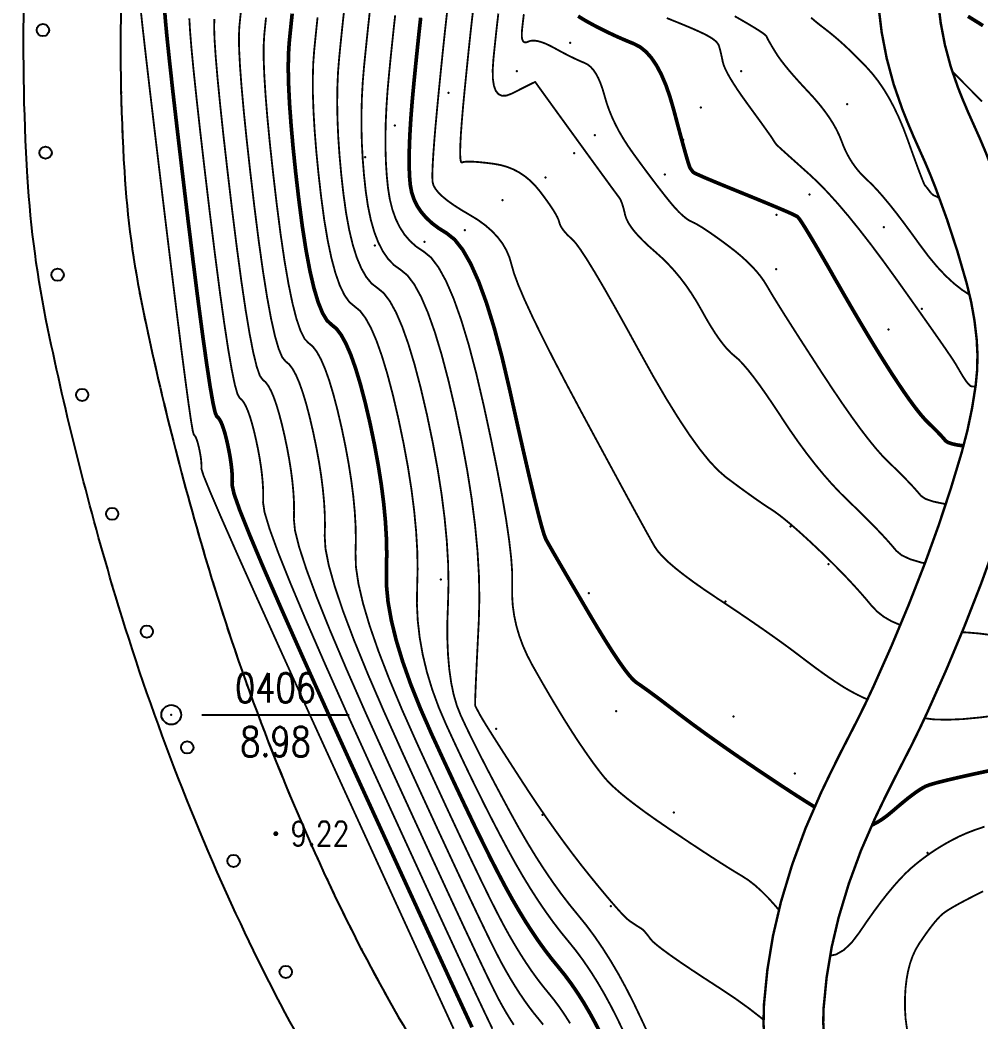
# Model space of a CAD drawing. Extents: x 940 to 2162, y 608 to 1562.
# Drawn here: x 1108.62 to 1147.79, y 679.58 to 720.41 of the extents above; entities that cross this region are included whole.
import ezdxf
from ezdxf.enums import TextEntityAlignment as Align

# ---------------------------------------------------------------- set-up
doc = ezdxf.new("R2010")
doc.units = 0
doc.header["$LTSCALE"] = 0.5
doc.header["$PDSIZE"] = 0.2
doc.linetypes.add('X6', pattern=[2, 1, -1])
doc.layers.get('0').update_dxf_attribs({"linetype": 'CONTINUOUS'})
for name, color, linetype in [('DGX', 2, 'CONTINUOUS'), ('DLSS', 4, 'CONTINUOUS'), ('GCD', 1, 'CONTINUOUS'), ('KZD', 1, 'CONTINUOUS'), ('SXSS', 5, 'CONTINUOUS'), ('ZBTZ', 3, 'CONTINUOUS'), ('ZDH', 1, 'CONTINUOUS')]:
    doc.layers.add(name, color=color, linetype=linetype)
doc.styles.add('HZ', font='rs.shx', dxfattribs={"width": 0.8, "bigfont": 'hztxt.shx'})
doc.linetypes.add('1161', pattern='A,0,[149,AAA.SHX,S=0.15,R=0,X=0,Y=0],-1.6', length=1.6)

# ---------------------------------------------------------------- blocks, each defined once
blk = doc.blocks.new('gc170')
at = {"linetype": 'Continuous'}
blk.add_circle((0, 0), 0.5, dxfattribs=at)
blk = doc.blocks.new('gc117')
blk.add_circle((0, 0), 0.8)
blk.add_point((0, 0))
blk = doc.blocks.new('GC200')
at = {"linetype": 'Continuous', "const_width": 0.2, "flags": 128}
blk.add_lwpolyline([(-0.1, 0, 1), (0.1, 0, 1)], format="xyb", close=True, dxfattribs=at)

msp = doc.modelspace()

# ---------------------------------------------------------------- linework, layer by layer
at = {"layer": 'DGX', "linetype": 'Continuous', "const_width": 0.075}
for points, elevation in [([(1126.293, 679.3), (1125.452, 681.13), (1124.433, 683.353), (1123.236, 685.968), (1121.859, 688.974), (1120.485, 691.982), (1119.295, 694.6), (1118.289, 696.828), (1117.466, 698.666), (1116.827, 700.115), (1116.372, 701.173), (1116.1, 701.841), (1116.012, 702.12), (1116.015, 702.206), (1116.013, 702.297), (1116.007, 702.393), (1115.998, 702.494), (1115.984, 702.601), (1115.966, 702.712), (1115.945, 702.828), (1115.92, 702.95), (1115.892, 703.067), (1115.865, 703.17), (1115.838, 703.26), (1115.811, 703.337), (1115.784, 703.4), (1115.757, 703.449), (1115.73, 703.484), (1115.703, 703.506), (1115.661, 703.658), (1115.589, 704.083), (1115.487, 704.781), (1115.356, 705.753), (1115.194, 706.998), (1115.003, 708.516), (1114.782, 710.307), (1114.53, 712.371), (1114.281, 714.438), (1114.066, 716.238), (1113.885, 717.769), (1113.738, 719.032), (1113.625, 720.028), (1113.545, 720.755)], 9.5), ([(1117.617, 720.709), (1117.588, 720.429), (1117.558, 720.129), (1117.541, 719.745), (1117.55, 719.21), (1117.586, 718.525), (1117.649, 717.69), (1117.738, 716.705), (1117.854, 715.569), (1117.997, 714.284), (1118.166, 712.849), (1118.346, 711.428), (1118.52, 710.186), (1118.689, 709.123), (1118.852, 708.24), (1119.01, 707.535), (1119.162, 707.009), (1119.308, 706.663), (1119.449, 706.495), (1119.587, 706.382), (1119.726, 706.2), (1119.865, 705.948), (1120.004, 705.625), (1120.143, 705.233), (1120.283, 704.772), (1120.423, 704.24), (1120.563, 703.639), (1120.693, 703.016), (1120.803, 702.419), (1120.893, 701.847), (1120.962, 701.302), (1121.012, 700.782), (1121.041, 700.289), (1121.05, 699.821), (1121.039, 699.379), (1121.07, 698.866), (1121.206, 698.183), (1121.446, 697.331), (1121.791, 696.309), (1122.241, 695.118), (1122.796, 693.757), (1123.456, 692.227), (1124.22, 690.527), (1124.997, 688.832), (1125.696, 687.317), (1126.317, 685.982), (1126.858, 684.825), (1127.322, 683.849), (1127.706, 683.052), (1128.013, 682.434), (1128.24, 681.996), (1128.429, 681.656), (1128.617, 681.331), (1128.807, 681.021), (1128.996, 680.726), (1129.186, 680.447), (1129.376, 680.183), (1129.566, 679.935), (1129.757, 679.702), (1129.946, 679.468)], 11.5), ([(1127.877, 679.298), (1127.572, 679.934), (1127.138, 680.855), (1126.576, 682.063), (1125.885, 683.556), (1125.065, 685.335), (1124.117, 687.4), (1123.04, 689.751), (1121.971, 692.104), (1121.046, 694.178), (1120.265, 695.973), (1119.629, 697.488), (1119.136, 698.723), (1118.789, 699.678), (1118.585, 700.354), (1118.526, 700.75), (1118.532, 701.014), (1118.527, 701.293), (1118.509, 701.588), (1118.48, 701.898), (1118.438, 702.224), (1118.385, 702.565), (1118.319, 702.922), (1118.241, 703.294), (1118.158, 703.654), (1118.074, 703.971), (1117.991, 704.247), (1117.907, 704.481), (1117.824, 704.674), (1117.741, 704.824), (1117.659, 704.933), (1117.576, 705.001), (1117.485, 705.16), (1117.375, 705.546), (1117.249, 706.158), (1117.104, 706.996), (1116.942, 708.06), (1116.762, 709.351), (1116.564, 710.867), (1116.348, 712.61), (1116.139, 714.361), (1115.96, 715.903), (1115.812, 717.237), (1115.693, 718.361), (1115.605, 719.276), (1115.548, 719.983), (1115.52, 720.48)], 10.5), ([(1128.749, 679.459), (1128.598, 679.694), (1128.447, 679.941), (1128.297, 680.201), (1128.147, 680.472), (1127.945, 680.866), (1127.639, 681.493), (1127.23, 682.352), (1126.717, 683.444), (1126.101, 684.769), (1125.381, 686.326), (1124.557, 688.116), (1123.63, 690.139), (1122.713, 692.165), (1121.921, 693.968), (1121.253, 695.545), (1120.71, 696.898), (1120.291, 698.027), (1119.997, 698.931), (1119.827, 699.61), (1119.782, 700.065), (1119.791, 700.417), (1119.784, 700.791), (1119.761, 701.185), (1119.721, 701.6), (1119.666, 702.036), (1119.594, 702.492), (1119.506, 702.969), (1119.402, 703.467), (1119.29, 703.947), (1119.178, 704.371), (1119.067, 704.74), (1118.956, 705.053), (1118.845, 705.311), (1118.734, 705.512), (1118.623, 705.658), (1118.513, 705.748), (1118.396, 705.912), (1118.269, 706.278), (1118.129, 706.847), (1117.978, 707.618), (1117.815, 708.592), (1117.641, 709.768), (1117.455, 711.148), (1117.257, 712.729), (1117.068, 714.323), (1116.907, 715.736), (1116.775, 716.971), (1116.671, 718.025), (1116.596, 718.901), (1116.549, 719.596), (1116.531, 720.112), (1116.541, 720.449)], 11)]:
    msp.add_lwpolyline(points, dxfattribs=dict(at, elevation=elevation))
at = {"layer": 'DGX', "color": 3, "linetype": 'Continuous', "const_width": 0.15, "elevation": 10}
msp.add_lwpolyline([(1127.046, 679.358), (1126.434, 680.681), (1125.668, 682.343), (1124.749, 684.344), (1123.676, 686.684), (1122.449, 689.362), (1121.228, 692.043), (1120.17, 694.389), (1119.277, 696.401), (1118.547, 698.077), (1117.982, 699.419), (1117.58, 700.425), (1117.342, 701.098), (1117.269, 701.435), (1117.273, 701.61), (1117.27, 701.795), (1117.258, 701.99), (1117.239, 702.196), (1117.211, 702.412), (1117.176, 702.639), (1117.132, 702.875), (1117.08, 703.122), (1117.025, 703.36), (1116.97, 703.571), (1116.914, 703.754), (1116.859, 703.909), (1116.804, 704.037), (1116.749, 704.137), (1116.694, 704.209), (1116.639, 704.254), (1116.573, 704.409), (1116.482, 704.815), (1116.368, 705.47), (1116.23, 706.375), (1116.068, 707.529), (1115.882, 708.933), (1115.673, 710.587), (1115.439, 712.491), (1115.21, 714.4), (1115.013, 716.071), (1114.848, 717.503), (1114.716, 718.697), (1114.615, 719.652), (1114.547, 720.369), (1114.51, 720.848)], dxfattribs=at)
at = {"layer": 'DGX', "color": 3, "linetype": 'Continuous', "const_width": 0.15, "flags": 128}
for points, elevation in [([(1119.714, 720.67), (1119.675, 720.305), (1119.635, 719.912), (1119.592, 719.49), (1119.561, 719.009), (1119.552, 718.437), (1119.567, 717.773), (1119.604, 717.018), (1119.665, 716.172), (1119.748, 715.235), (1119.854, 714.207), (1119.984, 713.087), (1120.128, 711.988), (1120.279, 711.021), (1120.436, 710.186), (1120.6, 709.483), (1120.771, 708.912), (1120.948, 708.472), (1121.132, 708.165), (1121.322, 707.99), (1121.516, 707.832), (1121.711, 707.575), (1121.905, 707.221), (1122.101, 706.77), (1122.296, 706.22), (1122.492, 705.572), (1122.688, 704.827), (1122.885, 703.984), (1123.067, 703.11), (1123.221, 702.272), (1123.347, 701.471), (1123.445, 700.706), (1123.514, 699.977), (1123.555, 699.285), (1123.568, 698.629), (1123.552, 698.009), (1123.555, 697.378), (1123.622, 696.688), (1123.756, 695.939), (1123.954, 695.13), (1124.218, 694.262), (1124.547, 693.335), (1124.941, 692.349), (1125.4, 691.303), (1125.878, 690.265), (1126.328, 689.299), (1126.749, 688.407), (1127.141, 687.588), (1127.506, 686.843), (1127.841, 686.17), (1128.149, 685.571), (1128.427, 685.045), (1128.692, 684.567), (1128.958, 684.11), (1129.223, 683.674), (1129.49, 683.261), (1129.756, 682.868), (1130.023, 682.497), (1130.291, 682.148), (1130.559, 681.821), (1130.825, 681.492), (1131.086, 681.141), (1131.342, 680.768), (1131.594, 680.371), (1131.84, 679.952), (1132.082, 679.51), (1132.319, 679.045)], 12.5), ([(1141.008, 688.343), (1140.789, 688.478), (1140.487, 688.668), (1140.155, 688.881), (1139.795, 689.116), (1139.404, 689.373), (1138.984, 689.653), (1138.535, 689.956), (1138.08, 690.265), (1137.645, 690.564), (1137.23, 690.854), (1136.833, 691.134), (1136.456, 691.405), (1136.098, 691.666), (1135.76, 691.917), (1135.441, 692.159), (1135.144, 692.386), (1134.872, 692.593), (1134.623, 692.78), (1134.4, 692.946), (1134.201, 693.092), (1134.026, 693.217), (1133.876, 693.323), (1133.75, 693.407), (1133.62, 693.517), (1133.457, 693.698), (1133.262, 693.949), (1133.033, 694.271), (1132.772, 694.664), (1132.477, 695.127), (1132.15, 695.661), (1131.79, 696.265), (1131.434, 696.872), (1131.117, 697.411), (1130.84, 697.884), (1130.604, 698.29), (1130.407, 698.629), (1130.251, 698.901), (1130.134, 699.107), (1130.057, 699.245), (1129.985, 699.432), (1129.88, 699.783), (1129.744, 700.297), (1129.576, 700.974), (1129.376, 701.816), (1129.144, 702.82), (1128.88, 703.989), (1128.584, 705.32), (1128.271, 706.657), (1127.955, 707.841), (1127.637, 708.872), (1127.316, 709.749), (1126.992, 710.473), (1126.666, 711.044), (1126.337, 711.462), (1126.006, 711.726), (1125.691, 711.921), (1125.414, 712.13), (1125.174, 712.353), (1124.971, 712.591), (1124.804, 712.843), (1124.675, 713.109), (1124.583, 713.39), (1124.528, 713.684), (1124.499, 714.014), (1124.483, 714.4), (1124.481, 714.842), (1124.493, 715.34), (1124.519, 715.894), (1124.558, 716.504), (1124.612, 717.171), (1124.679, 717.893), (1124.751, 718.619), (1124.821, 719.296), (1124.887, 719.925), (1124.951, 720.505)], 15), ([(1131.369, 720.569), (1131.56, 720.449), (1131.77, 720.328), (1131.992, 720.207), (1132.217, 720.089), (1132.447, 719.973), (1132.681, 719.861), (1132.919, 719.75), (1133.161, 719.643), (1133.407, 719.538), (1133.657, 719.436), (1133.903, 719.306), (1134.136, 719.117), (1134.356, 718.869), (1134.564, 718.563), (1134.759, 718.197), (1134.941, 717.774), (1135.11, 717.291), (1135.267, 716.75), (1135.409, 716.214), (1135.535, 715.745), (1135.644, 715.345), (1135.736, 715.013), (1135.812, 714.75), (1135.871, 714.554), (1135.914, 714.427), (1135.941, 714.368), (1135.958, 714.344), (1135.975, 714.321), (1135.992, 714.299), (1136.007, 714.278), (1136.022, 714.259), (1136.036, 714.24), (1136.05, 714.223), (1136.063, 714.207), (1136.106, 714.18), (1136.211, 714.129), (1136.378, 714.054), (1136.607, 713.955), (1136.897, 713.833), (1137.249, 713.687), (1137.663, 713.518), (1138.139, 713.324), (1138.616, 713.13), (1139.035, 712.958), (1139.395, 712.808), (1139.696, 712.681), (1139.939, 712.576), (1140.123, 712.492), (1140.248, 712.431), (1140.314, 712.392), (1140.371, 712.328), (1140.467, 712.191), (1140.601, 711.981), (1140.774, 711.698), (1140.987, 711.342), (1141.238, 710.913), (1141.528, 710.412), (1141.856, 709.837), (1142.198, 709.241), (1142.526, 708.676), (1142.84, 708.141), (1143.14, 707.637), (1143.427, 707.163), (1143.7, 706.72), (1143.96, 706.307), (1144.205, 705.924), (1144.437, 705.573), (1144.653, 705.253), (1144.855, 704.965), (1145.042, 704.709), (1145.213, 704.485), (1145.37, 704.292), (1145.512, 704.131), (1145.639, 704.002), (1145.754, 703.891), (1145.862, 703.785), (1145.962, 703.685), (1146.055, 703.59), (1146.14, 703.5), (1146.218, 703.416), (1146.287, 703.337), (1146.349, 703.263), (1146.446, 703.196), (1146.617, 703.137), (1146.865, 703.085), (1147.082, 703.057)], 17.5), ([(1147.262, 720.562), (1147.439, 720.452), (1147.587, 720.361), (1147.704, 720.288), (1147.791, 720.233), (1147.848, 720.197), (1147.874, 720.179)], 20), ([(1148.204, 689.832), (1147.476, 689.676), (1146.862, 689.539), (1146.361, 689.421), (1145.974, 689.323), (1145.7, 689.243), (1145.538, 689.183), (1145.426, 689.123), (1145.299, 689.045), (1145.156, 688.949), (1144.998, 688.834), (1144.825, 688.701), (1144.637, 688.549), (1144.433, 688.379), (1144.214, 688.191), (1143.993, 688.007), (1143.783, 687.852), (1143.584, 687.725), (1143.397, 687.626), (1143.347, 687.606)], 15)]:
    msp.add_lwpolyline(points, dxfattribs=dict(at, elevation=elevation))
at = {"layer": 'DGX', "linetype": 'Continuous', "const_width": 0.075, "flags": 128}
for points, elevation in [([(1121.83, 720.806), (1121.783, 720.372), (1121.733, 719.902), (1121.681, 719.395), (1121.627, 718.851), (1121.581, 718.274), (1121.555, 717.664), (1121.548, 717.022), (1121.56, 716.347), (1121.591, 715.64), (1121.642, 714.901), (1121.712, 714.13), (1121.802, 713.326), (1121.91, 712.549), (1122.037, 711.856), (1122.183, 711.249), (1122.348, 710.726), (1122.532, 710.288), (1122.734, 709.935), (1122.956, 709.667), (1123.196, 709.484), (1123.445, 709.281), (1123.695, 708.951), (1123.946, 708.495), (1124.197, 707.914), (1124.449, 707.206), (1124.701, 706.373), (1124.953, 705.414), (1125.206, 704.328), (1125.441, 703.203), (1125.64, 702.125), (1125.802, 701.094), (1125.927, 700.109), (1126.016, 699.172), (1126.069, 698.281), (1126.085, 697.436), (1126.065, 696.639), (1126.039, 695.891), (1126.039, 695.193), (1126.065, 694.547), (1126.117, 693.951), (1126.194, 693.407), (1126.297, 692.913), (1126.426, 692.471), (1126.581, 692.079), (1126.759, 691.697), (1126.959, 691.281), (1127.181, 690.833), (1127.424, 690.351), (1127.689, 689.836), (1127.976, 689.289), (1128.285, 688.708), (1128.615, 688.094), (1128.956, 687.478), (1129.298, 686.889), (1129.64, 686.328), (1129.983, 685.795), (1130.327, 685.289), (1130.671, 684.812), (1131.016, 684.362), (1131.361, 683.94), (1131.704, 683.517), (1132.04, 683.065), (1132.37, 682.583), (1132.694, 682.072), (1133.012, 681.532), (1133.323, 680.962), (1133.628, 680.363), (1133.927, 679.735), (1134.214, 679.123)], 13.5), ([(1138.926, 679.665), (1138.849, 679.731), (1138.333, 680.133), (1137.766, 680.541), (1137.146, 680.953), (1136.537, 681.348), (1136, 681.701), (1135.537, 682.014), (1135.147, 682.286), (1134.83, 682.517), (1134.586, 682.706), (1134.414, 682.855), (1134.316, 682.963), (1134.256, 683.047), (1134.199, 683.122), (1134.145, 683.189), (1134.095, 683.247), (1134.047, 683.298), (1134.003, 683.34), (1133.962, 683.374), (1133.924, 683.399), (1133.885, 683.422), (1133.841, 683.449), (1133.793, 683.48), (1133.739, 683.515), (1133.68, 683.553), (1133.617, 683.595), (1133.549, 683.64), (1133.475, 683.69), (1133.383, 683.764), (1133.259, 683.883), (1133.101, 684.048), (1132.911, 684.259), (1132.689, 684.515), (1132.434, 684.817), (1132.146, 685.165), (1131.826, 685.558), (1131.488, 685.983), (1131.146, 686.427), (1130.801, 686.889), (1130.452, 687.371), (1130.099, 687.87), (1129.743, 688.389), (1129.383, 688.926), (1129.02, 689.482), (1128.675, 690.017), (1128.369, 690.492), (1128.104, 690.907), (1127.879, 691.262), (1127.693, 691.557), (1127.547, 691.792), (1127.442, 691.967), (1127.376, 692.082), (1127.332, 692.163), (1127.294, 692.234), (1127.261, 692.296), (1127.233, 692.349), (1127.21, 692.392), (1127.192, 692.426), (1127.179, 692.452), (1127.171, 692.468), (1127.169, 692.532), (1127.173, 692.703), (1127.183, 692.979), (1127.198, 693.362), (1127.22, 693.851), (1127.248, 694.446), (1127.282, 695.147), (1127.322, 695.954), (1127.344, 696.84), (1127.326, 697.779), (1127.268, 698.769), (1127.169, 699.811), (1127.029, 700.906), (1126.849, 702.052), (1126.628, 703.25), (1126.367, 704.501), (1126.086, 705.707), (1125.805, 706.773), (1125.525, 707.7), (1125.245, 708.486), (1124.966, 709.132), (1124.688, 709.639), (1124.41, 710.005), (1124.132, 710.232), (1123.868, 710.419), (1123.628, 710.667), (1123.413, 710.977), (1123.222, 711.348), (1123.057, 711.78), (1122.917, 712.274), (1122.801, 712.829), (1122.71, 713.446), (1122.641, 714.091), (1122.589, 714.734), (1122.554, 715.374), (1122.537, 716.011), (1122.538, 716.646), (1122.556, 717.277), (1122.591, 717.906), (1122.644, 718.532), (1122.705, 719.136), (1122.763, 719.7), (1122.818, 720.223), (1122.871, 720.706)], 14), ([(1126.056, 720.98), (1125.991, 720.405), (1125.922, 719.776), (1125.85, 719.095), (1125.775, 718.361), (1125.696, 717.574), (1125.622, 716.803), (1125.559, 716.118), (1125.509, 715.518), (1125.471, 715.004), (1125.444, 714.576), (1125.43, 714.233), (1125.428, 713.976), (1125.437, 713.804), (1125.474, 713.67), (1125.555, 713.527), (1125.678, 713.374), (1125.845, 713.213), (1126.054, 713.042), (1126.307, 712.862), (1126.603, 712.672), (1126.942, 712.473), (1127.285, 712.264), (1127.59, 712.041), (1127.859, 711.806), (1128.091, 711.559), (1128.287, 711.299), (1128.446, 711.026), (1128.568, 710.741), (1128.653, 710.443), (1128.756, 710.083), (1128.932, 709.611), (1129.18, 709.027), (1129.501, 708.33), (1129.894, 707.522), (1130.36, 706.601), (1130.899, 705.568), (1131.509, 704.424), (1132.122, 703.287), (1132.667, 702.279), (1133.143, 701.4), (1133.551, 700.649), (1133.891, 700.028), (1134.163, 699.534), (1134.366, 699.17), (1134.501, 698.934), (1134.629, 698.751), (1134.812, 698.546), (1135.049, 698.317), (1135.341, 698.066), (1135.687, 697.793), (1136.088, 697.496), (1136.543, 697.176), (1137.053, 696.834), (1137.576, 696.488), (1138.072, 696.155), (1138.54, 695.835), (1138.981, 695.53), (1139.395, 695.238), (1139.781, 694.96), (1140.14, 694.696), (1140.471, 694.445), (1140.78, 694.211), (1141.071, 693.994), (1141.344, 693.796), (1141.599, 693.617), (1141.836, 693.456), (1142.055, 693.313), (1142.256, 693.188), (1142.439, 693.082), (1142.608, 692.99), (1142.766, 692.907), (1142.913, 692.835), (1143.048, 692.773), (1143.165, 692.725)], 15.5), ([(1127.106, 720.978), (1127.04, 720.399), (1126.971, 719.775), (1126.9, 719.106), (1126.827, 718.392), (1126.751, 717.633), (1126.681, 716.901), (1126.628, 716.271), (1126.589, 715.741), (1126.567, 715.312), (1126.56, 714.983), (1126.569, 714.756), (1126.593, 714.629), (1126.633, 714.603), (1126.696, 714.623), (1126.787, 714.636), (1126.908, 714.641), (1127.058, 714.638), (1127.236, 714.627), (1127.444, 714.608), (1127.681, 714.582), (1127.946, 714.548), (1128.221, 714.497), (1128.482, 714.422), (1128.732, 714.322), (1128.97, 714.197), (1129.195, 714.046), (1129.408, 713.872), (1129.608, 713.672), (1129.797, 713.447), (1129.969, 713.22), (1130.12, 713.012), (1130.251, 712.825), (1130.361, 712.657), (1130.451, 712.509), (1130.52, 712.381), (1130.568, 712.273), (1130.596, 712.184), (1130.619, 712.105), (1130.655, 712.022), (1130.703, 711.937), (1130.764, 711.85), (1130.837, 711.76), (1130.922, 711.667), (1131.02, 711.572), (1131.13, 711.474), (1131.274, 711.316), (1131.475, 711.039), (1131.733, 710.645), (1132.048, 710.131), (1132.419, 709.5), (1132.847, 708.75), (1133.332, 707.882), (1133.873, 706.896), (1134.426, 705.901), (1134.947, 705.008), (1135.436, 704.217), (1135.891, 703.527), (1136.315, 702.939), (1136.705, 702.452), (1137.064, 702.068), (1137.389, 701.784), (1137.689, 701.56), (1137.969, 701.353), (1138.229, 701.164), (1138.47, 700.991), (1138.691, 700.835), (1138.893, 700.696), (1139.075, 700.575), (1139.237, 700.47), (1139.401, 700.36), (1139.586, 700.224), (1139.794, 700.06), (1140.024, 699.869), (1140.275, 699.651), (1140.549, 699.406), (1140.845, 699.134), (1141.163, 698.835), (1141.485, 698.526), (1141.792, 698.223), (1142.085, 697.927), (1142.363, 697.637), (1142.626, 697.355), (1142.875, 697.078), (1143.11, 696.809), (1143.329, 696.546), (1143.561, 696.302), (1143.832, 696.09), (1144.141, 695.91), (1144.49, 695.761), (1144.508, 695.756)], 16), ([(1128.117, 720.674), (1128.064, 720.212), (1128.013, 719.749), (1127.964, 719.283), (1127.916, 718.815), (1127.887, 718.382), (1127.894, 718.023), (1127.935, 717.738), (1128.012, 717.526), (1128.123, 717.387), (1128.27, 717.322), (1128.452, 717.331), (1128.669, 717.413), (1128.889, 717.525), (1129.08, 717.621), (1129.242, 717.703), (1129.375, 717.769), (1129.478, 717.82), (1129.553, 717.857), (1129.598, 717.878), (1129.615, 717.885), (1129.617, 717.884), (1129.618, 717.883), (1129.62, 717.882), (1129.622, 717.881), (1129.623, 717.881), (1129.624, 717.88), (1129.626, 717.879), (1129.627, 717.879), (1129.628, 717.878), (1129.63, 717.877), (1129.631, 717.876), (1129.632, 717.874), (1129.633, 717.873), (1129.634, 717.871), (1129.634, 717.868), (1129.635, 717.865), (1129.662, 717.827), (1129.739, 717.719), (1129.868, 717.54), (1130.048, 717.291), (1130.279, 716.972), (1130.561, 716.582), (1130.895, 716.122), (1131.28, 715.591), (1131.666, 715.058), (1132.005, 714.592), (1132.297, 714.191), (1132.541, 713.857), (1132.737, 713.588), (1132.886, 713.386), (1132.987, 713.25), (1133.041, 713.179), (1133.071, 713.135), (1133.102, 713.079), (1133.132, 713.009), (1133.162, 712.927), (1133.193, 712.831), (1133.224, 712.722), (1133.255, 712.601), (1133.286, 712.466), (1133.332, 712.32), (1133.409, 712.161), (1133.517, 711.991), (1133.655, 711.808), (1133.824, 711.614), (1134.024, 711.408), (1134.254, 711.19), (1134.515, 710.961), (1134.786, 710.717), (1135.047, 710.458), (1135.299, 710.184), (1135.54, 709.894), (1135.771, 709.588), (1135.992, 709.266), (1136.204, 708.929), (1136.405, 708.577), (1136.598, 708.232), (1136.784, 707.92), (1136.962, 707.639), (1137.134, 707.391), (1137.299, 707.174), (1137.456, 706.989), (1137.607, 706.836), (1137.75, 706.715), (1137.903, 706.583), (1138.081, 706.399), (1138.284, 706.162), (1138.513, 705.873), (1138.767, 705.531), (1139.046, 705.136), (1139.351, 704.688), (1139.681, 704.187), (1140.023, 703.674), (1140.363, 703.187), (1140.702, 702.727), (1141.039, 702.294), (1141.375, 701.887), (1141.708, 701.507), (1142.041, 701.153), (1142.372, 700.826), (1142.691, 700.52), (1142.989, 700.228), (1143.267, 699.951), (1143.523, 699.689), (1143.758, 699.441), (1143.972, 699.208), (1144.164, 698.989), (1144.336, 698.785), (1144.558, 698.599), (1144.902, 698.437), (1145.367, 698.298), (1145.508, 698.271)], 16.5), ([(1129.157, 720.65), (1129.126, 720.392), (1129.101, 720.174), (1129.082, 719.997), (1129.072, 719.852), (1129.074, 719.732), (1129.088, 719.637), (1129.114, 719.566), (1129.151, 719.52), (1129.2, 719.498), (1129.261, 719.501), (1129.333, 719.528), (1129.419, 719.559), (1129.517, 719.572), (1129.629, 719.567), (1129.755, 719.544), (1129.894, 719.503), (1130.046, 719.445), (1130.212, 719.368), (1130.391, 719.274), (1130.574, 719.174), (1130.748, 719.08), (1130.916, 718.993), (1131.076, 718.913), (1131.229, 718.839), (1131.374, 718.772), (1131.512, 718.711), (1131.642, 718.657), (1131.766, 718.592), (1131.883, 718.497), (1131.993, 718.372), (1132.098, 718.219), (1132.196, 718.035), (1132.287, 717.822), (1132.372, 717.58), (1132.451, 717.308), (1132.535, 717.02), (1132.637, 716.732), (1132.756, 716.443), (1132.892, 716.152), (1133.045, 715.861), (1133.216, 715.568), (1133.405, 715.274), (1133.61, 714.98), (1133.82, 714.691), (1134.022, 714.417), (1134.215, 714.157), (1134.401, 713.91), (1134.577, 713.678), (1134.746, 713.46), (1134.906, 713.255), (1135.058, 713.065), (1135.202, 712.89), (1135.339, 712.734), (1135.47, 712.596), (1135.593, 712.477), (1135.71, 712.376), (1135.819, 712.293), (1135.922, 712.228), (1136.017, 712.182), (1136.121, 712.134), (1136.248, 712.064), (1136.398, 711.974), (1136.572, 711.862), (1136.769, 711.728), (1136.989, 711.574), (1137.233, 711.398), (1137.499, 711.2), (1137.768, 710.993), (1138.015, 710.787), (1138.241, 710.583), (1138.447, 710.38), (1138.632, 710.178), (1138.796, 709.978), (1138.939, 709.779), (1139.062, 709.582), (1139.195, 709.355), (1139.37, 709.065), (1139.588, 708.714), (1139.847, 708.301), (1140.149, 707.827), (1140.493, 707.29), (1140.88, 706.692), (1141.308, 706.032), (1141.744, 705.371), (1142.151, 704.769), (1142.53, 704.228), (1142.881, 703.745), (1143.205, 703.323), (1143.5, 702.96), (1143.766, 702.657), (1144.005, 702.414), (1144.223, 702.205), (1144.426, 702.007), (1144.615, 701.818), (1144.789, 701.639), (1144.949, 701.471), (1145.095, 701.312), (1145.226, 701.163), (1145.343, 701.024), (1145.524, 700.897), (1145.847, 700.786), (1146.313, 700.69), (1146.359, 700.684)], 17), ([(1118.646, 720.507), (1118.611, 720.17), (1118.575, 719.81), (1118.551, 719.377), (1118.551, 718.823), (1118.576, 718.149), (1118.627, 717.354), (1118.701, 716.439), (1118.801, 715.402), (1118.926, 714.246), (1119.075, 712.968), (1119.237, 711.708), (1119.399, 710.604), (1119.563, 709.655), (1119.726, 708.861), (1119.89, 708.223), (1120.055, 707.741), (1120.22, 707.414), (1120.386, 707.243), (1120.552, 707.107), (1120.718, 706.888), (1120.885, 706.584), (1121.052, 706.197), (1121.22, 705.727), (1121.387, 705.172), (1121.555, 704.534), (1121.724, 703.811), (1121.88, 703.063), (1122.012, 702.345), (1122.12, 701.659), (1122.204, 701.004), (1122.263, 700.38), (1122.298, 699.787), (1122.309, 699.225), (1122.295, 698.694), (1122.312, 698.122), (1122.414, 697.436), (1122.601, 696.635), (1122.873, 695.719), (1123.23, 694.69), (1123.672, 693.546), (1124.198, 692.288), (1124.81, 690.915), (1125.438, 689.548), (1126.012, 688.308), (1126.533, 687.194), (1127, 686.207), (1127.414, 685.346), (1127.774, 684.611), (1128.081, 684.003), (1128.334, 683.521), (1128.56, 683.111), (1128.788, 682.72), (1129.015, 682.348), (1129.243, 681.993), (1129.471, 681.658), (1129.7, 681.34), (1129.929, 681.042), (1130.158, 680.761), (1130.386, 680.48), (1130.609, 680.18), (1130.828, 679.86), (1131.044, 679.521)], 12), ([(1120.748, 720.521), (1120.704, 720.103), (1120.658, 719.653), (1120.61, 719.171), (1120.571, 718.641), (1120.554, 718.05), (1120.557, 717.397), (1120.582, 716.683), (1120.628, 715.906), (1120.695, 715.068), (1120.783, 714.168), (1120.893, 713.207), (1121.019, 712.269), (1121.158, 711.439), (1121.31, 710.717), (1121.474, 710.105), (1121.651, 709.6), (1121.841, 709.204), (1122.044, 708.916), (1122.259, 708.737), (1122.481, 708.556), (1122.703, 708.263), (1122.926, 707.858), (1123.149, 707.342), (1123.372, 706.713), (1123.596, 705.973), (1123.821, 705.12), (1124.045, 704.156), (1124.254, 703.156), (1124.431, 702.199), (1124.575, 701.282), (1124.686, 700.407), (1124.765, 699.574), (1124.812, 698.783), (1124.826, 698.033), (1124.808, 697.324), (1124.797, 696.635), (1124.831, 695.941), (1124.911, 695.243), (1125.036, 694.541), (1125.206, 693.834), (1125.422, 693.124), (1125.684, 692.41), (1125.991, 691.691), (1126.319, 690.981), (1126.644, 690.29), (1126.965, 689.62), (1127.283, 688.97), (1127.597, 688.34), (1127.909, 687.73), (1128.217, 687.14), (1128.521, 686.57), (1128.824, 686.022), (1129.128, 685.499), (1129.432, 685.001), (1129.736, 684.528), (1130.042, 684.079), (1130.347, 683.655), (1130.653, 683.255), (1130.96, 682.88), (1131.264, 682.505), (1131.563, 682.103), (1131.856, 681.675), (1132.144, 681.222), (1132.426, 680.742), (1132.702, 680.236), (1132.973, 679.704), (1133.239, 679.146)], 13), ([(1139.552, 684.141), (1139.406, 684.317), (1139.121, 684.633), (1138.844, 684.91), (1138.577, 685.15), (1138.318, 685.352), (1138.068, 685.515), (1137.805, 685.672), (1137.51, 685.854), (1137.181, 686.062), (1136.819, 686.294), (1136.424, 686.552), (1135.996, 686.834), (1135.535, 687.142), (1135.04, 687.475), (1134.552, 687.81), (1134.11, 688.123), (1133.714, 688.416), (1133.364, 688.687), (1133.06, 688.937), (1132.803, 689.166), (1132.591, 689.373), (1132.426, 689.56), (1132.281, 689.742), (1132.132, 689.937), (1131.978, 690.144), (1131.82, 690.365), (1131.657, 690.598), (1131.489, 690.844), (1131.316, 691.102), (1131.139, 691.374), (1130.957, 691.66), (1130.768, 691.961), (1130.574, 692.279), (1130.373, 692.612), (1130.167, 692.961), (1129.954, 693.326), (1129.736, 693.707), (1129.511, 694.103), (1129.299, 694.508), (1129.118, 694.915), (1128.968, 695.324), (1128.849, 695.733), (1128.761, 696.145), (1128.704, 696.558), (1128.678, 696.972), (1128.684, 697.388), (1128.684, 697.867), (1128.642, 698.469), (1128.56, 699.194), (1128.436, 700.043), (1128.271, 701.015), (1128.065, 702.111), (1127.817, 703.33), (1127.528, 704.673), (1127.218, 706), (1126.91, 707.174), (1126.601, 708.193), (1126.294, 709.058), (1125.987, 709.769), (1125.68, 710.327), (1125.374, 710.73), (1125.069, 710.979), (1124.779, 711.17), (1124.521, 711.399), (1124.293, 711.665), (1124.097, 711.969), (1123.931, 712.312), (1123.796, 712.692), (1123.692, 713.109), (1123.619, 713.565), (1123.57, 714.053), (1123.536, 714.567), (1123.518, 715.108), (1123.515, 715.676), (1123.528, 716.27), (1123.557, 716.891), (1123.601, 717.538), (1123.662, 718.213), (1123.728, 718.878), (1123.792, 719.498), (1123.853, 720.074), (1123.911, 720.605)], 14.5), ([(1134.983, 720.491), (1135.242, 720.386), (1135.501, 720.282), (1135.738, 720.184), (1135.952, 720.094), (1136.143, 720.011), (1136.312, 719.935), (1136.459, 719.866), (1136.583, 719.804), (1136.685, 719.749), (1136.771, 719.698), (1136.848, 719.648), (1136.915, 719.599), (1136.972, 719.55), (1137.021, 719.502), (1137.059, 719.454), (1137.089, 719.407), (1137.109, 719.361), (1137.125, 719.311), (1137.141, 719.251), (1137.16, 719.183), (1137.179, 719.106), (1137.199, 719.02), (1137.22, 718.925), (1137.243, 718.821), (1137.266, 718.708), (1137.303, 718.578), (1137.366, 718.424), (1137.454, 718.245), (1137.568, 718.042), (1137.708, 717.814), (1137.873, 717.561), (1138.064, 717.284), (1138.281, 716.982), (1138.497, 716.685), (1138.688, 716.422), (1138.854, 716.194), (1138.994, 715.999), (1139.108, 715.839), (1139.197, 715.714), (1139.26, 715.622), (1139.297, 715.565), (1139.32, 715.527), (1139.341, 715.494), (1139.36, 715.465), (1139.376, 715.44), (1139.389, 715.42), (1139.4, 715.404), (1139.409, 715.392), (1139.415, 715.385), (1139.42, 715.379), (1139.424, 715.374), (1139.428, 715.369), (1139.432, 715.364), (1139.435, 715.359), (1139.437, 715.355), (1139.44, 715.35), (1139.441, 715.345), (1139.464, 715.322), (1139.53, 715.261), (1139.638, 715.162), (1139.788, 715.026), (1139.981, 714.852), (1140.217, 714.641), (1140.495, 714.391), (1140.815, 714.105), (1141.17, 713.77), (1141.55, 713.378), (1141.957, 712.927), (1142.389, 712.419), (1142.847, 711.852), (1143.331, 711.228), (1143.84, 710.546), (1144.376, 709.805), (1144.893, 709.078), (1145.348, 708.436), (1145.742, 707.878), (1146.073, 707.405), (1146.343, 707.017), (1146.55, 706.713), (1146.696, 706.494), (1146.779, 706.359), (1146.83, 706.27), (1146.879, 706.187), (1146.924, 706.11), (1146.965, 706.039), (1147.004, 705.974), (1147.04, 705.915), (1147.073, 705.863), (1147.103, 705.816), (1147.13, 705.775), (1147.156, 705.737), (1147.18, 705.703), (1147.202, 705.673), (1147.222, 705.646), (1147.24, 705.624), (1147.257, 705.605), (1147.272, 705.589), (1147.286, 705.576), (1147.299, 705.564), (1147.31, 705.552), (1147.321, 705.541), (1147.331, 705.53), (1147.341, 705.52), (1147.349, 705.511), (1147.356, 705.502), (1147.367, 705.494), (1147.388, 705.487), (1147.417, 705.481), (1147.455, 705.476), (1147.502, 705.472), (1147.558, 705.469), (1147.569, 705.468)], 18), ([(1137.754, 720.566), (1138.05, 720.397), (1138.308, 720.247), (1138.527, 720.116), (1138.708, 720.004), (1138.852, 719.91), (1138.956, 719.835), (1139.023, 719.779), (1139.052, 719.741), (1139.066, 719.706), (1139.089, 719.657), (1139.122, 719.594), (1139.165, 719.518), (1139.217, 719.428), (1139.278, 719.324), (1139.349, 719.207), (1139.429, 719.075), (1139.524, 718.929), (1139.641, 718.767), (1139.778, 718.59), (1139.935, 718.396), (1140.114, 718.186), (1140.313, 717.961), (1140.533, 717.719), (1140.774, 717.462), (1141.015, 717.198), (1141.234, 716.939), (1141.433, 716.683), (1141.611, 716.431), (1141.769, 716.182), (1141.905, 715.938), (1142.02, 715.697), (1142.115, 715.46), (1142.204, 715.23), (1142.306, 715.009), (1142.42, 714.798), (1142.545, 714.596), (1142.682, 714.403), (1142.831, 714.22), (1142.992, 714.047), (1143.164, 713.883), (1143.353, 713.702), (1143.565, 713.479), (1143.798, 713.214), (1144.054, 712.907), (1144.331, 712.558), (1144.63, 712.166), (1144.951, 711.732), (1145.295, 711.257), (1145.648, 710.785), (1145.998, 710.364), (1146.345, 709.993), (1146.69, 709.674), (1147.032, 709.405), (1147.327, 709.214)], 18.5), ([(1140.865, 720.506), (1141.045, 720.353), (1141.23, 720.204), (1141.42, 720.058), (1141.615, 719.906), (1141.816, 719.741), (1142.024, 719.562), (1142.238, 719.369), (1142.458, 719.162), (1142.684, 718.942), (1142.917, 718.707), (1143.155, 718.459), (1143.392, 718.19), (1143.62, 717.895), (1143.838, 717.574), (1144.047, 717.227), (1144.246, 716.854), (1144.436, 716.454), (1144.617, 716.028), (1144.788, 715.576), (1144.944, 715.139), (1145.082, 714.758), (1145.201, 714.434), (1145.302, 714.166), (1145.383, 713.955), (1145.445, 713.8), (1145.488, 713.702), (1145.513, 713.66), (1145.529, 713.645), (1145.547, 713.626), (1145.566, 713.604), (1145.588, 713.578), (1145.611, 713.549), (1145.636, 713.516), (1145.663, 713.479), (1145.692, 713.439), (1145.722, 713.399), (1145.752, 713.364), (1145.781, 713.333), (1145.81, 713.306), (1145.839, 713.283), (1145.867, 713.265), (1145.896, 713.251), (1145.924, 713.241), (1145.996, 713.206), (1146.098, 713.149)], 19), ([(1146.624, 718.309), (1146.692, 718.241), (1146.876, 718.057), (1147.127, 717.804), (1147.448, 717.481), (1147.836, 717.089)], 19.5), ([(1147.021, 695.461), (1147.255, 695.449), (1147.701, 695.411), (1148.116, 695.359)], 16), ([(1145.494, 691.956), (1145.857, 691.909), (1146.407, 691.894), (1147.055, 691.921), (1147.8, 691.992), (1148.644, 692.105)], 15.5), ([(1147.937, 687.537), (1147.552, 687.406), (1147.212, 687.276), (1146.918, 687.145), (1146.65, 687.01), (1146.389, 686.868), (1146.134, 686.718), (1145.886, 686.561), (1145.644, 686.396), (1145.409, 686.224), (1145.18, 686.044), (1144.957, 685.857), (1144.732, 685.648), (1144.496, 685.405), (1144.247, 685.127), (1143.987, 684.815), (1143.715, 684.468), (1143.432, 684.086), (1143.137, 683.67), (1142.83, 683.219), (1142.517, 682.808), (1142.204, 682.512), (1141.89, 682.33), (1141.639, 682.277)], 14.5), ([(1147.883, 684.904), (1147.512, 684.719), (1147.185, 684.551), (1146.902, 684.4), (1146.664, 684.266), (1146.47, 684.15), (1146.32, 684.051), (1146.214, 683.969), (1146.126, 683.887), (1146.029, 683.785), (1145.924, 683.663), (1145.81, 683.523), (1145.688, 683.363), (1145.557, 683.183), (1145.418, 682.985), (1145.27, 682.767), (1145.128, 682.526), (1145.006, 682.262), (1144.904, 681.972), (1144.822, 681.658), (1144.76, 681.32), (1144.717, 680.956), (1144.695, 680.569), (1144.692, 680.156), (1144.719, 679.711), (1144.785, 679.226)], 14)]:
    msp.add_lwpolyline(points, dxfattribs=dict(at, elevation=elevation))
at = {"layer": 'DLSS', "linetype": 'Continuous', "flags": 128}
msp.add_lwpolyline([(1149.736, 668.35, 0.1, 0.1, -0.030761), (1146.657, 669.973, 0.1, 0.1, -0.026917), (1143.376, 672.22, 0.1, 0.1, -0.024127), (1141.634, 673.695, 0.1, 0.1, -0.03079), (1140.404, 674.993, 0.1, 0.1, -0.10756), (1139.265, 677.167, 0.1, 0.1, -0.083583), (1138.946, 680.296, 0.1, 0.1, -0.049577), (1139.638, 684.472, 0.1, 0.1, -0.044288), (1141.271, 688.918, 0.1, 0.1, -0.010247), (1142.456, 691.305, 0.1, 0.1, 0.012715), (1143.402, 693.233, 0.1, 0.1, 0.017427), (1145.518, 698.299, 0.1, 0.1, 0.020288), (1147.003, 702.775, 0.1, 0.1, 0.036862), (1147.576, 705.516, 0.1, 0.1, 0.055023), (1147.618, 707.395, 0.1, 0.1, 0.044508), (1147.212, 709.672, 0.1, 0.1, 0.025061), (1145.939, 713.571, 0.1, 0.1, 0.016467), (1145.288, 715.117, 0.1, 0.1, -0.015392), (1144.588, 716.769, 0.1, 0.1, -0.053962), (1143.744, 719.913, 0.1, 0.1, -0.048539), (1143.537, 723.525, 0.1, 0.1, -0.079415)], format="xyseb", dxfattribs=at)
at = {"layer": 'DLSS', "linetype": 'Continuous', "const_width": 0.1, "flags": 128}
for points in [[(1148.213, 714.442, 0.016467), (1147.5, 716.135, -0.015392), (1146.858, 717.65, -0.053962), (1146.151, 720.288, -0.048539), (1145.97, 723.428, -0.079415)], [(1147.923, 672.053, -0.026917), (1144.858, 674.152, -0.024127), (1143.296, 675.475, -0.03079), (1142.271, 676.556, -0.10756), (1141.613, 677.813, -0.083583), (1141.376, 680.137, -0.049577), (1141.99, 683.838, -0.044288), (1143.474, 687.88, -0.010247), (1144.615, 690.177, 0.012715), (1145.615, 692.217, 0.017427), (1147.797, 697.439, 0.020288), (1149.344, 702.103, 0.036862)]]:
    msp.add_lwpolyline(points, format="xyb", dxfattribs=at)
at = {"layer": 'DLSS', "linetype": 'X6'}
msp.add_lwpolyline([(1213.006, 689.928, 0.130561), (1204.127, 688.121, 0.093388), (1195.179, 681.366, 0.021081), (1189.361, 674.398, 0.030276), (1185.689, 668.951, 0.00631), (1185.162, 668.03, -0.006859), (1184.777, 667.358, -0.087346), (1181.795, 663.882, -0.053054), (1174.349, 658.987, -0.043452), (1170.375, 657.359, -0.030894), (1164.053, 655.811, -0.066536), (1154.184, 655.363, -0.082528), (1146.889, 657.242, -0.045763), (1140.59, 660.751, -0.04717), (1135.246, 665.198, -0.0207), (1130.841, 670.01, -0.023131), (1127.336, 674.588, -0.042521), (1121.194, 685.258, -0.037395), (1116.171, 698.504, -0.020701), (1113.623, 708.636, -0.035855), (1112.871, 714.245, -0.023383), (1112.757, 721.915, -0.017331)], format="xyb", dxfattribs=at)
at = {"layer": 'KZD', "linetype": 'Continuous'}
msp.add_line((1116.034, 692.099), (1122.034, 692.099), dxfattribs=at)
at = {"layer": 'SXSS', "linetype": 'Continuous'}
msp.add_lwpolyline([(1205.884, 684.581, 0.093388), (1198.103, 678.707, 0.021081), (1192.498, 671.995, 0.030276), (1189.094, 666.944, 0.00631), (1188.617, 666.11, -0.006859), (1188.177, 665.344, -0.087346), (1184.304, 660.828, -0.053054), (1176.158, 655.473, -0.043452), (1171.55, 653.586, -0.030894), (1164.754, 651.922, -0.066536), (1153.839, 651.426, -0.082528), (1145.289, 653.628, -0.045763), (1138.359, 657.488, -0.04717), (1132.443, 662.411, -0.0207), (1127.818, 667.465, -0.023131), (1124.09, 672.333, -0.042521), (1117.614, 683.585, -0.037395), (1112.381, 697.382, -0.020701), (1109.753, 707.831, -0.035855), (1108.926, 714.002, -0.023383), (1108.807, 722.041, -0.017331)], format="xyb", dxfattribs=at)
at = {"layer": 'ZBTZ', "linetype": '1161', "flags": 128}
msp.add_lwpolyline([(1330.74, 833.762), (1327.56, 840.768), (1319.707, 863.134), (1319.598, 863.445, -0.077672), (1319.176, 867.141, -0.089807), (1319.974, 870.7, -0.089946), (1322.608, 874.728, -0.118766), (1326.471, 877.237, -0.102595), (1331.41, 877.907, -0.141061), (1335.992, 876.236, -0.020708), (1338.015, 874.629, -0.026382), (1339.616, 873.089, -0.013245), (1341.446, 871.028, -0.005397), (1345.414, 866.207, -0.028768), (1347.217, 863.684, -0.015584), (1349.754, 859.369), (1356.2, 845.721, 0.167735), (1359.482, 841.341, 0.247764), (1363.284, 840.922, 0.111916), (1366.354, 843.018, 0.069822), (1369.739, 847.866, 0.053027), (1371.017, 851.218, 0.052663), (1371.567, 854.788, -0.001571), (1370.445, 864.094, -0.002172), (1369.681, 870.852, -0.000159), (1368.865, 878.383, -0.005831), (1368.835, 878.697, -0.046402), (1368.869, 882.664, 0.020508), (1369.267, 889.274, 0.003582), (1369.284, 890.636, 0.000782), (1369.306, 897.171, 0.026584), (1369.127, 900.636, 0.003874), (1368.949, 902.217), (1368.093, 906.685, 0.009169), (1365.623, 916.544, 0.037036), (1365.013, 918.279, 0.007585), (1357.022, 935.837, 0.004872), (1343.846, 962.973, 0.008475), (1342.009, 966.513, 0.003614), (1335.854, 977.703), (1329.948, 984.969, 0.013099), (1326.606, 988.431, 0.028527), (1325.252, 989.619, 0.014737), (1320.307, 993.25, 0.008963), (1311.673, 998.981, 0.047867), (1307.452, 1001.138, 0.027113), (1298.54, 1004.116), (1269.742, 1011.439, -0.020512), (1261.532, 1014.034, -0.033977), (1256.413, 1016.291, -0.005961), (1247.965, 1020.851, -0.018837), (1245.102, 1022.585, -0.027926), (1242.305, 1024.659, -0.006734), (1232.843, 1032.749, -0.04167), (1227.657, 1038.133, -0.025832), (1220.986, 1047.25), (1219.164, 1049.83), (1198.288, 1046.029), (1190.582, 1046.64), (1190.582, 1044.115), (1180.434, 1044.141), (1180.52, 1046.834), (1175.967, 1046.977), (1177.339, 952.841), (1172.053, 952.633), (1170.186, 899.769), (1161.268, 883.069), (1145.898, 871.231), (1125.512, 864.649), (1099.71, 863.887), (1069.546, 881.138), (1074.012, 867.156), (1077.612, 862.785), (1080.531, 860.039), (1081.322, 863.46), (1088.163, 863.46), (1082.903, 845.379), (1085.515, 845.893), (1090.005, 847.604), (1092.212, 841.814), (1092.782, 840.069), (1087.738, 838.245), (1087.788, 838.75, -0.027206), (1090.093, 834.638, -0.063866), (1090.967, 832.077, -0.009428), (1091.978, 826.602, -0.010278), (1092.709, 821.525, -0.011914), (1094.112, 807.365, -0.024093), (1094.307, 800.086, -0.017627), (1093.75, 790.285, -0.007981), (1091.46, 769.142), (1090.266, 759.756, -0.034067), (1095.724, 760.461, -0.049637), (1102.31, 760.204, -0.002641), (1103.782, 759.992, -0.005392), (1104.566, 759.866, -0.072064), (1109.903, 758.132, -0.111845), (1113.518, 755.204, -0.124873), (1115.369, 751.047, -0.065747), (1115.6, 745.122, -0.036581), (1114.485, 738.437, 0.034334), (1113.46, 732.463, 0.017331), (1112.757, 721.915, 0.023383), (1112.871, 714.245, 0.035855), (1113.623, 708.636, 0.020701), (1116.171, 698.504, 0.037395), (1121.194, 685.258, 0.042521), (1127.336, 674.588, 0.023131), (1130.841, 670.01, 0.0207), (1135.246, 665.198, 0.04717), (1140.59, 660.751, 0.045763), (1146.889, 657.242, 0.082528), (1154.184, 655.363, 0.066536), (1164.053, 655.811, 0.030894), (1170.375, 657.359, 0.043452), (1174.349, 658.987, 0.053054), (1181.795, 663.882, 0.087346), (1184.777, 667.358, 0.006859), (1185.162, 668.03, -0.00631), (1185.689, 668.951, -0.030276), (1189.361, 674.398, -0.021081), (1195.179, 681.366, -0.093388), (1204.127, 688.121, -0.130561), (1213.006, 689.928, -0.010639), (1220.792, 689.303, 0.006428), (1233.29, 688.193, 0.002335), (1242.048, 687.569, 0.003845), (1247.331, 687.259, 0.198568), (1251.993, 688.913, 0.144016), (1256.476, 696.199, 0.089715), (1257.029, 702.564, -0.069383), (1257.544, 713.69, -0.036422), (1260.85, 726.238, -0.155986), (1264.056, 730.545, -0.201176), (1270.425, 731.999, -0.180181), (1276.131, 728.662, -0.023263), (1278.275, 725.774, -0.025036), (1280.027, 722.865, -0.024343), (1284.36, 713.736, 0.019447), (1289.34, 702.974, 0.019178), (1295.661, 691.692, 0.062456), (1297.592, 689.274, 0.049333), (1298.871, 688.252, 0.035102), (1301.354, 686.88, 0.031434), (1304.797, 685.537, 0.071847), (1305.499, 685.42, 0.023809), (1306.045, 685.434, 0.017093), (1307.054, 685.543, 0.043665), (1310.87, 686.431, 0.036297), (1315.467, 688.312, 0.015778), (1318.218, 689.79, 0.010859), (1322.259, 692.244, 0.021309), (1324.617, 693.893, 0.012897), (1324.725, 693.98, 0.037347), (1324.729, 698.732, 0.016633), (1324.405, 701.739, 0.020292), (1323.978, 704.074, 0.118409), (1320.61, 710.916, -0.070031), (1311.692, 725.357, -0.022972), (1306.681, 738.373, -0.0249), (1303.212, 750.825, -0.055447), (1301.993, 761.741, -0.043106), (1303.164, 775.36, -0.084624), (1307.367, 787.214, -0.274119), (1314.059, 791.099, -0.174301), (1319.049, 789.254, -0.08134), (1323.489, 784.08, -0.158868), (1326.899, 769.631, 0.115392), (1329.098, 754.723, 0.02739), (1333.464, 745.227, 0.044069), (1336.764, 740.122, 0.11721), (1341.453, 736.364, 0.097181), (1349.101, 734.424, 0.13611), (1353.055, 735.291, 0.054193), (1355.838, 737.173), (1357.4, 741.046), (1359.601, 743.988), (1358.961, 747.74, 0.012312), (1357.65, 750.599, 0.027255), (1356.292, 753.032, 0.002451), (1353.397, 757.564, -0.003279), (1351.199, 761.018, -0.001211), (1348.636, 765.126, -0.001537), (1346.63, 768.381, -0.018479), (1344.35, 772.434, -0.013579), (1341.682, 777.983, -0.01746), (1340.066, 781.958, -0.019016), (1338.839, 785.749, -0.01542), (1337.304, 791.906, -0.016269), (1336.217, 797.847, -0.000047), (1335.237, 804.412, -0.000121), (1334.856, 806.965, -0.000007), (1333.963, 812.968, -0.000007), (1333.071, 818.963, -0.001307), (1332.463, 823.128, 0.000982), (1331.662, 828.632, 0.015736), (1330.74, 833.762)], format="xyb", close=True, dxfattribs=at)
at = {"layer": 'ZDH', "linetype": 'Continuous'}
for p in [(1131.04, 719.476, 16.908), (1128.872, 718.326, 16.411), (1138.016, 718.324, 17.913), (1126.087, 717.445, 15.773), (1136.372, 716.846, 17.394), (1142.332, 716.975, 18.543), (1144.588, 716.769, 19.32), (1123.9, 716.111, 15.092), (1132.051, 715.716, 16.605), (1135.649, 715.534, 17.147), (1131.203, 714.989, 16.319), (1122.689, 714.826, 14.704), (1108.926, 714.002, 8.995), (1130.045, 713.991, 15.948), (1134.911, 714.116, 16.847), (1145.939, 713.571, 19.109), (1128.289, 713.064, 15.659), (1140.808, 713.296, 17.669), (1139.463, 712.468, 17.409), (1126.751, 711.84, 15.026), (1143.838, 711.973, 18.147), (1125.105, 711.364, 14.663), (1123.082, 711.217, 14.265), (1139.438, 710.25, 17.096), (1145.379, 708.642, 18.052), (1144.022, 707.801, 17.734), (1147.618, 707.395, 18.382), (1147.003, 702.775, 17.514), (1140.023, 699.772, 15.959), (1141.578, 698.238, 15.919), (1125.776, 697.607, 13.996), (1112.381, 697.382, 8.96), (1131.8, 697.046, 14.982), (1137.376, 696.707, 15.353), (1143.402, 693.233, 15.549), (1132.919, 692.249, 14.886), (1137.699, 692.031, 15.154), (1128.028, 691.521, 14.107), (1140.209, 689.699, 15.07), (1141.271, 688.918, 15.057), (1129.923, 688.017, 13.959), (1135.266, 688.119, 14.683), (1145.606, 686.465, 14.845), (1132.703, 684.296, 13.927), (1138.946, 680.296, 14.383)]:
    msp.add_point(p, dxfattribs=at)

# ---------------------------------------------------------------- block references
at = {"layer": 'GCD', "linetype": 'Continuous'}
ref = msp.add_blockref('GC200', (1119.045, 687.251, 9.222), dxfattribs=dict(at, xscale=0.5, yscale=0.5, zscale=0.5))
ref.add_attrib('height', '9.22', dxfattribs={"linetype": 'Continuous', "height": 1, "style": 'HZ', "width": 0.8}).set_placement((1119.645, 687.251, 9.222), align=Align.MIDDLE_LEFT)
at = {"layer": 'KZD', "linetype": 'Continuous', "xscale": 0.5, "yscale": 0.5}
msp.add_blockref('gc117', (1114.784, 692.099, 8.984), dxfattribs=at)
at = {"layer": 'ZBTZ', "linetype": 'Continuous', "xscale": 0.5, "yscale": 0.5}
for p, rotation in [((1109.553, 720.002, 7.252), 89.5261973069954), ((1109.658, 715.004, 7.252), 92.8878490105303), ((1110.151, 710.031, 7.252), 98.96023073222328), ((1111.152, 705.133, 7.252), 103.0395109436069), ((1112.374, 700.285, 7.252), 105.2536273652149), ((1113.788, 695.489, 7.252), 107.7817743716945), ((1115.436, 690.769, 7.252), 110.7049777521753), ((1117.322, 686.139, 7.252), 113.6281811326561), ((1119.451, 681.616, 7.252), 116.9931649792696)]:
    msp.add_blockref('gc170', p, dxfattribs=dict(at, rotation=rotation))

# ---------------------------------------------------------------- texts
at = {"layer": 'KZD', "linetype": 'Continuous', "style": 'HZ', "width": 0.8}
for s, p in [('0406', (1119.034, 693.199)), ('8.98', (1119.034, 690.999))]:
    msp.add_text(s, height=1.2, dxfattribs=at).set_placement(p, align=Align.MIDDLE)

doc.saveas('drawing.dxf')
